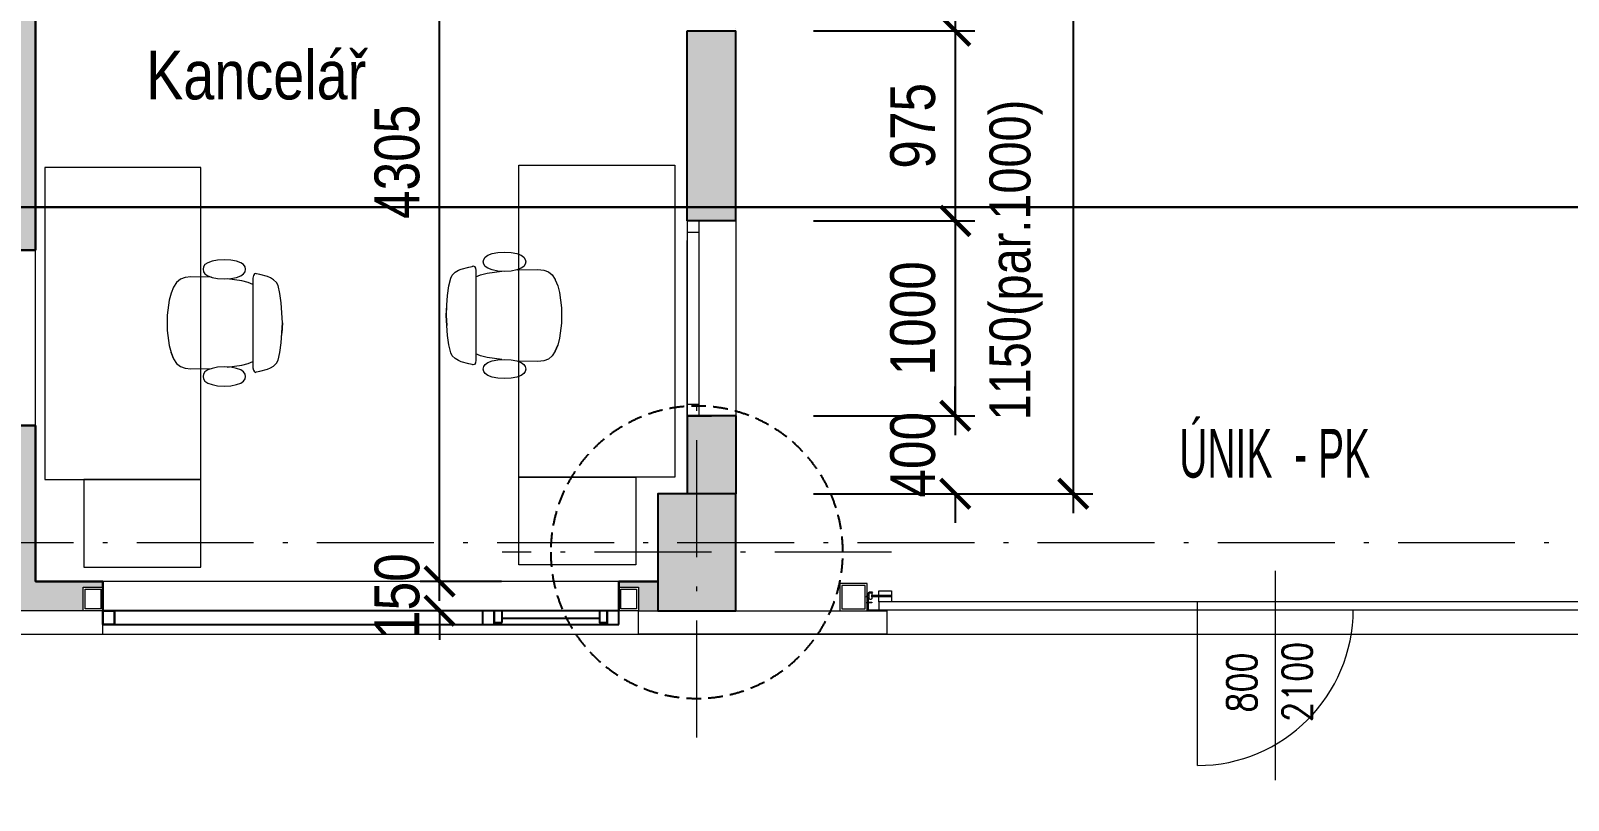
# Model space of a CAD drawing. Header units: millimetres. Extents: x 325046 to 1268204, y 1875583 to 2761998.
# Drawn here: x 912659 to 920553, y 2469570 to 2473518 of the extents above; entities that cross this region are included whole.
import ezdxf

# ---------------------------------------------------------------- set-up
doc = ezdxf.new("R2010")
doc.units = ezdxf.units.MM
doc.header["$LTSCALE"] = 100
doc.header["$PDMODE"] = 65
for name, pattern in [('$AUDIT_BAD_LTYPE1', [0]), ('ACAD_ISO10W100', [18.5, 12, -3, 0.5, -3]), ('DASHED', [0.75, 0.5, -0.25]), ('DIVIDE', [31.75, 12.7, -6.35, 0, -6.35, 0, -6.35]), ('SO02_F11anp01$0${ Leader Line}', [0])]:
    doc.linetypes.add(name, pattern=pattern)
for name, color, linetype, lineweight, true_color in [('DVEŘE - POPIS', 7, 'Continuous', 5, 0x008a22), ('INTERIÉR', 7, 'Continuous', 5, 0xa65930), ('Korabek-trasy', 7, 'Continuous', 30, 0x7478c3), ('Manipulační - obrys - 1. etapa', 7, 'Continuous', 13, 0x1a63a8), ('OCELOVÉ KONSTRUKCE', 7, 'Continuous', 13, 0x2865c8), ('otvory', 7, 'Continuous', 20, 0xb30000), ('PO - dveře a odolnosti', 7, 'Continuous', 9, 0xc51645), ('PŘÍČKY - SDK', 7, 'Continuous', 30, 0x6a1174)]:
    doc.layers.add(name, color=color, linetype=linetype, lineweight=lineweight, true_color=true_color)
for name, color, linetype in [('FASÁDY - okna - PŮDORYS', 8, 'Continuous'), ('kóty 100', 5, 'Continuous'), ('Kóty osové', 5, 'Continuous'), ('NRŘ', 6, 'DIVIDE'), ('OKNA - RASTR', 5, 'Continuous'), ('PŘÍČKY - ZDĚNÉ', 4, 'Continuous'), ('ŽB- SLOUPY', 3, 'Continuous')]:
    doc.layers.add(name, color=color, linetype=linetype)
for name, color, linetype, lineweight in [('Objekty - osy', 5, 'ACAD_ISO10W100', 20), ('OBVODOVÝ PLÁŠŤ', 2, 'Continuous', 9), ('PŘEDĚL', 8, 'Continuous', 5), ('ŠRAF-YTONG', 54, 'Continuous', 9), ('ŽB - Šraf-prefa', 253, 'Continuous', 13)]:
    doc.layers.add(name, color=color, linetype=linetype, lineweight=lineweight)
for name, color, linetype, true_color in [('POPIS MÍSTNOSTÍ', 7, 'Continuous', 0x072bf2), ('Příprava na dock', 7, 'Continuous', 0x616161), ('ŠRAF - SDK', 7, 'Continuous', 0xfbe0ee)]:
    doc.layers.add(name, color=color, linetype=linetype, true_color=true_color)
doc.styles.add('ARIAL NARROW', font='ARIALN.TTF')
doc.styles.add('ARIL-TENKÝ', font='arial.ttf')
doc.styles.add('FSIMPLEX', font='simplex.shx')
doc.dimstyles.new('100', dxfattribs={"dimscale": 100, "dimtxt": 2.3, "dimasz": 1.5, "dimexe": 1, "dimexo": 4, "dimgap": 1, "dimtad": 1, "dimdec": 0, "dimzin": 0, "dimdsep": 46, "dimtxsty": 'ARIAL NARROW', "dimblk": 'ARCHTICK', "dimcen": 4, "dimdle": 1, "dimclrd": 256, "dimclre": 256, "dimclrt": 7, "dimadec": 0, "dimazin": 0, "dimtfac": 1, "dimtdec": 0, "dimtix": 1, "dimtofl": 0, "dimtmove": 0, "dimatfit": 2, "dimldrblk": 'OBLIQUE', "dimfxl": 1, "dimtolj": 1, "dimtzin": 0, "dimlwd": -1, "dimlwe": -1, "dimarcsym": 1})
doc.dimstyles.new('400', dxfattribs={"dimscale": 400, "dimtxt": 2.5, "dimasz": 2, "dimexe": 1, "dimexo": 12, "dimgap": 1, "dimtad": 1, "dimdec": 0, "dimzin": 0, "dimdsep": 46, "dimtxsty": 'ARIL-TENKÝ', "dimblk": 'ARCHTICK', "dimcen": 4, "dimdle": 1, "dimclrd": 256, "dimclre": 256, "dimclrt": 7, "dimadec": 0, "dimazin": 0, "dimtfac": 1, "dimtdec": 0, "dimtix": 1, "dimtofl": 0, "dimtmove": 0, "dimatfit": 0, "dimldrblk": 'OBLIQUE', "dimfxl": 1, "dimtolj": 1, "dimtzin": 0, "dimlwd": -1, "dimlwe": -1, "dimarcsym": 0})

# ---------------------------------------------------------------- blocks, each defined once
blk = doc.blocks.new('H1 PU')
at = {"layer": 'Příprava na dock', "linetype": 'DASHED', "ltscale": 1.5}
blk.add_circle((1537735.9, -4876565), 750, dxfattribs=at)
blk = doc.blocks.new('A$C73023567')
at = {"layer": 'Korabek-trasy'}
blk.add_line((205475.3, 6565.6), (251274.7, 6565.6), dxfattribs=at)
blk = doc.blocks.new('A$C7DC35752')
at = {"layer": 'OCELOVÉ KONSTRUKCE', "flags": 128}
blk.add_lwpolyline([(0, 140), (0, 0), (140, 0), (140, 140), (0, 140)], dxfattribs=at)
blk.add_lwpolyline([(10, 130), (10, 10), (130, 10), (130, 130)], close=True, dxfattribs=at)
blk = doc.blocks.new('VI_2D_01_XX__FCPLA1112701903018')
for p, q in [((0.1439, 0.2413), (0.1282, 0.2336)), ((0.1839, 0.2504), (0.1439, 0.2413)), ((0.2327, 0.2571), (0.1839, 0.2504)), ((0.2834, 0.2611), (0.2327, 0.2571)), ((0.3354, 0.2637), (0.2834, 0.2611)), ((0.3354, 0.2638), (0.2838, 0.2612)), ((0.3354, 0.2637), (0.2838, 0.2612)), ((0.387, 0.2612), (0.3354, 0.2638)), ((0.3354, 0.2638), (0.3873, 0.2611)), ((0.3873, 0.2611), (0.3354, 0.2637)), ((0.4381, 0.2571), (0.387, 0.2612)), ((0.4381, 0.2571), (0.3873, 0.2611)), ((0.4869, 0.2504), (0.4381, 0.2571)), ((0.5268, 0.2413), (0.4869, 0.2504)), ((0.5425, 0.2336), (0.5268, 0.2413)), ((0.098, 0.1871), (0.0874, 0.1476)), ((0.1041, 0.2015), (0.098, 0.1871)), ((0.1136, 0.2183), (0.1041, 0.2015)), ((0.1282, 0.2336), (0.1136, 0.2183)), ((0.5572, 0.2183), (0.5425, 0.2336)), ((0.5666, 0.2015), (0.5572, 0.2183)), ((0.5728, 0.1871), (0.5666, 0.2015)), ((0.5834, 0.1476), (0.5728, 0.1871)), ((0.0825, 0.1277), (0.0813, 0.1263)), ((0.0813, 0.1263), (0.0839, 0.1197)), ((0.084, 0.1311), (0.0825, 0.1277)), ((0.0839, 0.1197), (0.0929, 0.1143)), ((0.0874, 0.1476), (0.084, 0.1311)), ((0.0929, 0.1143), (0.1053, 0.1118)), ((0.1053, 0.1118), (0.1842, 0.1118)), ((0.1273, 0.0879), (0.1188, 0.0548)), ((0.1381, 0.1118), (0.1273, 0.0879)), ((0.1842, 0.1118), (0.2328, 0.1118)), ((0.2328, 0.1118), (0.2838, 0.1118)), ((0.2838, 0.1118), (0.3354, 0.1118)), ((0.3354, 0.1118), (0.3869, 0.1118)), ((0.3869, 0.1118), (0.438, 0.1118)), ((0.438, 0.1118), (0.4865, 0.1118)), ((0.4865, 0.1118), (0.5654, 0.1118)), ((0.5435, 0.0879), (0.5327, 0.1118)), ((0.5519, 0.0548), (0.5435, 0.0879)), ((0.5654, 0.1118), (0.5779, 0.1143)), ((0.5779, 0.1143), (0.5868, 0.1197)), ((0.5867, 0.1311), (0.5834, 0.1476)), ((0.5882, 0.1277), (0.5867, 0.1311)), ((0.5868, 0.1197), (0.5895, 0.1263)), ((0.5895, 0.1263), (0.5882, 0.1277)), ((0.0186, 0.028), (0.013, -0.0009)), ((0.0269, 0.0502), (0.0186, 0.028)), ((0.0366, 0.0643), (0.0269, 0.0502)), ((0.0478, 0.0718), (0.0366, 0.0643)), ((0.0604, 0.0743), (0.0478, 0.0718)), ((0.073, 0.0718), (0.0604, 0.0743)), ((0.0842, 0.0643), (0.073, 0.0718)), ((0.0939, 0.0502), (0.0842, 0.0643)), ((0.1021, 0.028), (0.0939, 0.0502)), ((0.1078, -0.0009), (0.1021, 0.028)), ((0.1188, 0.0548), (0.1088, -0.0206)), ((0.5619, -0.0206), (0.5519, 0.0548)), ((0.5686, 0.028), (0.563, -0.0009)), ((0.5769, 0.0502), (0.5686, 0.028)), ((0.5866, 0.0643), (0.5769, 0.0502)), ((0.5978, 0.0718), (0.5866, 0.0643)), ((0.6104, 0.0743), (0.5978, 0.0718)), ((0.623, 0.0718), (0.6104, 0.0743)), ((0.6342, 0.0643), (0.623, 0.0718)), ((0.6439, 0.0502), (0.6342, 0.0643)), ((0.6521, 0.028), (0.6439, 0.0502)), ((0.6578, -0.0009), (0.6521, 0.028)), ((0.013, -0.0009), (0.0111, -0.035)), ((0.0111, -0.035), (0.013, -0.069)), ((0.013, -0.069), (0.0186, -0.0979)), ((0.1021, -0.0979), (0.1078, -0.069)), ((0.1096, -0.035), (0.1078, -0.0009)), ((0.1078, -0.069), (0.1096, -0.035)), ((0.563, -0.0009), (0.5611, -0.035)), ((0.5611, -0.035), (0.563, -0.069)), ((0.563, -0.069), (0.5686, -0.0979)), ((0.6521, -0.0979), (0.6578, -0.069)), ((0.6596, -0.035), (0.6578, -0.0009)), ((0.6578, -0.069), (0.6596, -0.035)), ((0.0186, -0.0979), (0.0269, -0.1201)), ((0.0269, -0.1201), (0.0366, -0.1342)), ((0.0366, -0.1342), (0.0478, -0.1417)), ((0.0478, -0.1417), (0.0604, -0.1442)), ((0.0604, -0.1442), (0.073, -0.1417)), ((0.073, -0.1417), (0.0842, -0.1342)), ((0.0842, -0.1342), (0.0939, -0.1201)), ((0.0939, -0.1201), (0.1021, -0.0979)), ((0.1011, -0.1007), (0.0994, -0.2065)), ((0.5686, -0.0979), (0.5769, -0.1201)), ((0.5713, -0.2065), (0.5697, -0.1007)), ((0.5769, -0.1201), (0.5866, -0.1342)), ((0.5866, -0.1342), (0.5978, -0.1417)), ((0.5978, -0.1417), (0.6104, -0.1442)), ((0.6104, -0.1442), (0.623, -0.1417)), ((0.623, -0.1417), (0.6342, -0.1342)), ((0.6342, -0.1342), (0.6439, -0.1201)), ((0.6439, -0.1201), (0.6521, -0.0979)), ((0.0994, -0.2065), (0.0994, -0.2064)), ((0.0994, -0.2065), (0.103, -0.2362)), ((0.0994, -0.2065), (0.103, -0.2361)), ((0.103, -0.2361), (0.1116, -0.2602)), ((0.103, -0.2361), (0.103, -0.2361)), ((0.103, -0.2361), (0.103, -0.2361)), ((0.103, -0.2362), (0.1116, -0.2602)), ((0.5591, -0.2602), (0.5678, -0.2361)), ((0.5591, -0.2602), (0.5678, -0.2362)), ((0.5678, -0.2362), (0.5713, -0.2065)), ((0.5678, -0.2361), (0.5713, -0.2065)), ((0.1116, -0.2602), (0.1273, -0.2796)), ((0.1116, -0.2602), (0.1273, -0.2796)), ((0.1273, -0.2796), (0.1516, -0.2952)), ((0.1273, -0.2796), (0.1516, -0.2952)), ((0.1516, -0.2952), (0.1516, -0.2952)), ((0.1516, -0.2952), (0.1521, -0.2954)), ((0.1521, -0.2954), (0.1831, -0.308)), ((0.1831, -0.308), (0.2187, -0.3175)), ((0.452, -0.3175), (0.4877, -0.308)), ((0.4877, -0.308), (0.5191, -0.2952)), ((0.5186, -0.2954), (0.4877, -0.308)), ((0.5186, -0.2954), (0.5191, -0.2952)), ((0.5191, -0.2952), (0.5435, -0.2796)), ((0.5191, -0.2952), (0.5435, -0.2796)), ((0.5435, -0.2796), (0.5591, -0.2602)), ((0.5435, -0.2796), (0.5591, -0.2602)), ((0.5591, -0.2602), (0.5591, -0.2602)), ((0.2187, -0.3175), (0.296, -0.3281)), ((0.296, -0.3281), (0.3747, -0.3281)), ((0.3747, -0.3281), (0.452, -0.3175))]:
    blk.add_line(p, q)
blk = doc.blocks.new('A$C6A1E434B')
at = {"layer": 'FASÁDY - okna - PŮDORYS'}
blk.add_line((30, 2550), (30, 2050), dxfattribs=at)
for points in [[(10, 2590), (70, 2590), (70, 2550), (10, 2550)], [(10, 2050), (70, 2050), (70, 2010), (10, 2010)]]:
    blk.add_lwpolyline(points, close=True, dxfattribs=at)
at = {"layer": 'OKNA - RASTR'}
blk.add_lwpolyline([(0, 2650), (70, 2650), (70, 0), (0, 0), (0, 2650)], dxfattribs=at)
for points in [[(0, 2650), (70, 2650), (70, 2590), (0, 2590)], [(0, 2010), (70, 2010), (70, 1950), (0, 1950)], [(0, 60), (70, 60), (70, 0), (0, 0)]]:
    blk.add_lwpolyline(points, close=True, dxfattribs=at)
blk = doc.blocks.new('_ARCHTICK')
at = {"color": 0, "linetype": 'ByBlock', "const_width": 0.15}
blk.add_lwpolyline([(-0.5, -0.5), (0.5, 0.5)], dxfattribs=at)
blk = doc.blocks.new('*D1157')
at = {"layer": 'Defpoints', "color": 0, "linetype": 'ByBlock', "ltscale": 100, "transparency": 16777216}
for p in [(916278.7, 2476792.7), (916278.7, 2471142.7), (918011.3, 2471142.7)]:
    blk.add_point(p, dxfattribs=at)
at = {"layer": 'kóty 100', "linetype": 'ByBlock', "ltscale": 100, "transparency": 16777216}
for p, q in [((918011.3, 2476892.7), (918011.3, 2471042.7)), ((916678.7, 2476792.7), (918111.3, 2476792.7)), ((916678.7, 2471142.7), (918111.3, 2471142.7))]:
    blk.add_line(p, q, dxfattribs=at)
at = {"layer": 'kóty 100', "linetype": 'ByBlock', "ltscale": 100, "transparency": 16777216, "xscale": 150, "yscale": 150, "zscale": 150}
for p, rotation in [((918011.3, 2476792.7), 90), ((918011.3, 2471142.7), 270)]:
    blk.add_blockref('_ARCHTICK', p, dxfattribs=dict(at, rotation=rotation))
at = {"layer": 'kóty 100', "color": 7, "linetype": 'ByBlock', "ltscale": 100, "transparency": 16777216, "insert": (917793.8, 2473967.7), "char_height": 230, "attachment_point": 5, "rotation": 90, "style": 'ARIAL NARROW'}
blk.add_mtext('\\A1;5650', dxfattribs=at)
blk = doc.blocks.new('_Oblique')
at = {"color": 0, "lineweight": -2}
blk.add_line((-0.5, -0.5), (0.5, 0.5), dxfattribs=at)
blk = doc.blocks.new('*D1171')
at = {"layer": 'Defpoints', "color": 0, "linetype": 'ByBlock', "ltscale": 100, "transparency": 16777216}
for p in [(916278.7, 2474417.7), (916278.7, 2473517.7), (917405.7, 2473517.7)]:
    blk.add_point(p, dxfattribs=at)
at = {"layer": 'kóty 100', "linetype": 'ByBlock', "ltscale": 100, "transparency": 16777216}
for p, q in [((917405.7, 2474517.7), (917405.7, 2473417.7)), ((916678.7, 2474417.7), (917505.7, 2474417.7)), ((916678.7, 2473517.7), (917505.7, 2473517.7))]:
    blk.add_line(p, q, dxfattribs=at)
at = {"layer": 'kóty 100', "linetype": 'ByBlock', "ltscale": 100, "transparency": 16777216, "xscale": 150, "yscale": 150, "zscale": 150}
for p, rotation in [((917405.7, 2474417.7), 90), ((917405.7, 2473517.7), 270)]:
    blk.add_blockref('_ARCHTICK', p, dxfattribs=dict(at, rotation=rotation))
at = {"layer": 'kóty 100', "color": 7, "linetype": 'ByBlock', "ltscale": 100, "transparency": 16777216, "insert": (917188.2, 2473967.7), "char_height": 230, "attachment_point": 5, "rotation": 90, "style": 'ARIAL NARROW'}
blk.add_mtext('\\A1;900', dxfattribs=at)
blk = doc.blocks.new('*D1172')
at = {"layer": 'Defpoints', "color": 0, "linetype": 'ByBlock', "ltscale": 100, "transparency": 16777216}
for p in [(916278.7, 2473517.7), (916278.7, 2472542.7), (917405.7, 2472542.7)]:
    blk.add_point(p, dxfattribs=at)
at = {"layer": 'kóty 100', "linetype": 'ByBlock', "ltscale": 100, "transparency": 16777216}
for p, q in [((917405.7, 2473617.7), (917405.7, 2472442.7)), ((916678.7, 2473517.7), (917505.7, 2473517.7)), ((916678.7, 2472542.7), (917505.7, 2472542.7))]:
    blk.add_line(p, q, dxfattribs=at)
at = {"layer": 'kóty 100', "linetype": 'ByBlock', "ltscale": 100, "transparency": 16777216, "xscale": 150, "yscale": 150, "zscale": 150}
for p, rotation in [((917405.7, 2473517.7), 90), ((917405.7, 2472542.7), 270)]:
    blk.add_blockref('_ARCHTICK', p, dxfattribs=dict(at, rotation=rotation))
at = {"layer": 'kóty 100', "color": 7, "linetype": 'ByBlock', "ltscale": 100, "transparency": 16777216, "insert": (917188.2, 2473030.2), "char_height": 230, "attachment_point": 5, "rotation": 90, "style": 'ARIAL NARROW'}
blk.add_mtext('\\A1;975', dxfattribs=at)
blk = doc.blocks.new('*D1173')
at = {"layer": 'Defpoints', "color": 0, "linetype": 'ByBlock', "ltscale": 100, "transparency": 16777216}
for p in [(916278.7, 2472542.7), (916278.7, 2471542.7), (917405.7, 2471542.7)]:
    blk.add_point(p, dxfattribs=at)
at = {"layer": 'kóty 100', "linetype": 'ByBlock', "ltscale": 100, "transparency": 16777216}
for p, q in [((917405.7, 2472642.7), (917405.7, 2471442.7)), ((916678.7, 2472542.7), (917505.7, 2472542.7)), ((916678.7, 2471542.7), (917505.7, 2471542.7))]:
    blk.add_line(p, q, dxfattribs=at)
at = {"layer": 'kóty 100', "linetype": 'ByBlock', "ltscale": 100, "transparency": 16777216, "xscale": 150, "yscale": 150, "zscale": 150}
for p, rotation in [((917405.7, 2472542.7), 90), ((917405.7, 2471542.7), 270)]:
    blk.add_blockref('_ARCHTICK', p, dxfattribs=dict(at, rotation=rotation))
at = {"layer": 'kóty 100', "color": 7, "linetype": 'ByBlock', "ltscale": 100, "transparency": 16777216, "insert": (917188.2, 2472042.7), "char_height": 230, "attachment_point": 5, "rotation": 90, "style": 'ARIAL NARROW'}
blk.add_mtext('\\A1;1000', dxfattribs=at)
blk = doc.blocks.new('*D1174')
at = {"layer": 'Defpoints', "color": 0, "linetype": 'ByBlock', "ltscale": 100, "transparency": 16777216}
for p in [(916278.7, 2471542.7), (916278.7, 2471142.7), (917405.7, 2471142.7)]:
    blk.add_point(p, dxfattribs=at)
at = {"layer": 'kóty 100', "linetype": 'ByBlock', "ltscale": 100, "transparency": 16777216}
for p, q in [((917405.7, 2471542.7), (917405.7, 2471692.7)), ((916678.7, 2471542.7), (917505.7, 2471542.7)), ((916678.7, 2471142.7), (917505.7, 2471142.7)), ((917405.7, 2471142.7), (917405.7, 2470992.7))]:
    blk.add_line(p, q, dxfattribs=at)
at = {"layer": 'kóty 100', "linetype": 'ByBlock', "ltscale": 100, "transparency": 16777216, "xscale": 150, "yscale": 150, "zscale": 150}
for p, rotation in [((917405.7, 2471542.7), 270), ((917405.7, 2471142.7), 90)]:
    blk.add_blockref('_ARCHTICK', p, dxfattribs=dict(at, rotation=rotation))
at = {"layer": 'kóty 100', "color": 7, "linetype": 'ByBlock', "ltscale": 100, "transparency": 16777216, "insert": (917188.2, 2471342.7), "char_height": 230, "attachment_point": 5, "rotation": 90, "style": 'ARIAL NARROW'}
blk.add_mtext('\\A1;400', dxfattribs=at)
blk = doc.blocks.new('*D1188')
at = {"layer": 'Defpoints', "color": 0, "linetype": 'ByBlock', "ltscale": 100, "transparency": 16777216}
for p in [(914758.2, 2470692.7), (915476.8, 2470692.7), (915576.8, 2470542.7)]:
    blk.add_point(p, dxfattribs=at)
at = {"layer": 'kóty 100', "linetype": 'ByBlock', "ltscale": 100, "transparency": 16777216}
for p, q in [((914758.2, 2470692.7), (914758.2, 2470842.7)), ((915076.8, 2470692.7), (914658.2, 2470692.7)), ((915176.8, 2470542.7), (914658.2, 2470542.7)), ((914758.2, 2470542.7), (914758.2, 2470392.7))]:
    blk.add_line(p, q, dxfattribs=at)
at = {"layer": 'kóty 100', "linetype": 'ByBlock', "ltscale": 100, "transparency": 16777216, "xscale": 150, "yscale": 150, "zscale": 150}
for p, rotation in [((914758.2, 2470692.7), 270), ((914758.2, 2470542.7), 90)]:
    blk.add_blockref('_ARCHTICK', p, dxfattribs=dict(at, rotation=rotation))
at = {"layer": 'kóty 100', "color": 7, "linetype": 'ByBlock', "ltscale": 100, "transparency": 16777216, "insert": (914540.7, 2470617.7), "char_height": 230, "attachment_point": 5, "rotation": 90, "style": 'ARIAL NARROW'}
blk.add_mtext('\\A1;150', dxfattribs=at)
blk = doc.blocks.new('*D1189')
at = {"layer": 'Defpoints', "color": 0, "linetype": 'ByBlock', "ltscale": 100, "transparency": 16777216}
for p in [(914758.2, 2474997.7), (915826.8, 2474997.7), (915476.8, 2470692.7)]:
    blk.add_point(p, dxfattribs=at)
at = {"layer": 'kóty 100', "linetype": 'ByBlock', "ltscale": 100, "transparency": 16777216}
for p, q in [((914758.2, 2470592.7), (914758.2, 2475097.7)), ((915426.8, 2474997.7), (914658.2, 2474997.7)), ((915076.8, 2470692.7), (914658.2, 2470692.7))]:
    blk.add_line(p, q, dxfattribs=at)
at = {"layer": 'kóty 100', "linetype": 'ByBlock', "ltscale": 100, "transparency": 16777216, "xscale": 150, "yscale": 150, "zscale": 150}
for p, rotation in [((914758.2, 2474997.7), 90), ((914758.2, 2470692.7), 270)]:
    blk.add_blockref('_ARCHTICK', p, dxfattribs=dict(at, rotation=rotation))
at = {"layer": 'kóty 100', "color": 7, "linetype": 'ByBlock', "ltscale": 100, "transparency": 16777216, "insert": (914540.7, 2472845.2), "char_height": 230, "attachment_point": 5, "rotation": 90, "style": 'ARIAL NARROW'}
blk.add_mtext('\\A1;4305', dxfattribs=at)
blk = doc.blocks.new('*D1557')
at = {"layer": 'Defpoints', "color": 0, "transparency": 16777216}
for p in [(705683.7, 2470422.7), (1018473.7, 2470422.7), (705683.7, 2462679.9)]:
    blk.add_point(p, dxfattribs=at)
at = {"layer": 'Kóty osové', "transparency": 16777216}
for p, q in [((705683.7, 2465622.7), (705683.7, 2462279.9)), ((1018473.7, 2465622.7), (1018473.7, 2462279.9)), ((1018873.7, 2462679.9), (705283.7, 2462679.9))]:
    blk.add_line(p, q, dxfattribs=at)
at = {"layer": 'Kóty osové', "transparency": 16777216, "xscale": 800, "yscale": 800, "zscale": 800, "rotation": 180}
blk.add_blockref('_ARCHTICK', (705683.7, 2462679.9), dxfattribs=at)
at = {"layer": 'Kóty osové', "transparency": 16777216, "xscale": 800, "yscale": 800, "zscale": 800}
blk.add_blockref('_ARCHTICK', (1018473.7, 2462679.9), dxfattribs=at)
at = {"layer": 'Kóty osové', "color": 7, "transparency": 16777216, "insert": (862078.7, 2463590.9), "char_height": 1000, "attachment_point": 5, "style": 'ARIL-TENKÝ'}
blk.add_mtext('\\A1;312790', dxfattribs=at)

msp = doc.modelspace()

# ---------------------------------------------------------------- hatches: boundary and pattern name
at = {"layer": 'ŠRAF - SDK', "ltscale": 100}
h = msp.add_hatch(color=256, dxfattribs=at)
h.dxf.hatch_style = 1
h.paths.add_polyline_path([(915078.7, 2476542.7), (914953.7, 2476542.7), (914953.7, 2475972.7), (915078.7, 2475972.7)], flags=17)
h.paths.add_polyline_path([(912928.7, 2470542.7), (912928.7, 2470662.7), (913028.7, 2470662.7), (913028.7, 2470692.7), (912683.7, 2470692.7), (912683.7, 2471492.7), (912558.7, 2471492.7), (912558.7, 2470542.7)])
h.paths.add_polyline_path([(910448.7, 2470642.8), (910448.7, 2470542.7), (911558.7, 2470542.7), (911558.7, 2471492.7), (911433.7, 2471492.7), (911433.7, 2470642.7)])
h.paths.add_polyline_path([(910448.7, 2473277.7), (910448.7, 2473152.7), (911452.3, 2473152.7), (911433.7, 2472292.7), (911558.7, 2472292.7), (911558.7, 2473152.7), (912558.7, 2473152.7), (912558.7, 2472392.7), (912683.7, 2472392.7), (912683.7, 2474997.7), (916028.7, 2474997.7), (916028.7, 2475122.7), (915078.7, 2475122.7), (915078.7, 2475172.7), (914953.7, 2475172.7), (914953.7, 2475122.7), (912983.7, 2475122.7), (912983.7, 2476542.7), (912858.7, 2476542.7), (912858.7, 2475122.7), (912408.7, 2475122.7), (912408.7, 2474997.7), (912558.7, 2474997.7), (912558.7, 2473277.7), (911558.7, 2473277.7), (911558.7, 2474997.7), (911608.7, 2474997.7), (911608.7, 2475122.7), (911358.7, 2475122.7), (911358.7, 2474997.7), (911433.7, 2474997.7), (911433.7, 2473277.7)])
h = msp.add_hatch(color=256, dxfattribs=at)
h.dxf.hatch_style = 1
h.paths.add_polyline_path([(915878.7, 2470692.7), (915678.7, 2470692.7), (915678.7, 2470662.7), (915778.7, 2470662.7), (915778.7, 2470542.7), (915878.7, 2470542.7)])
at = {"layer": 'ŠRAF-YTONG', "ltscale": 100, "true_color": 0x919191}
h = msp.add_hatch(color=252, dxfattribs=at)
h.dxf.hatch_style = 1
h.paths.add_polyline_path([(913668.7, 2476792.7), (911728.7, 2476792.7), (911728.7, 2476542.7), (913668.7, 2476542.7)])
h.paths.add_polyline_path([(916278.7, 2476792.7), (914568.7, 2476792.7), (914568.7, 2476542.7), (916028.7, 2476542.7), (916028.7, 2474417.7), (916278.7, 2474417.7)])
h.paths.add_polyline_path([(916278.7, 2473517.7), (916028.7, 2473517.7), (916028.7, 2472542.7), (916278.7, 2472542.7)])
h.paths.add_polyline_path([(916278.7, 2471542.7), (916028.7, 2471542.7), (916028.7, 2471142.7), (916278.7, 2471142.7)])
h.paths.add_polyline_path([(910448.7, 2476792.7), (910448.7, 2476542.7), (910828.7, 2476542.7), (910828.6, 2476792.7)])
at = {"layer": 'ŽB - Šraf-prefa'}
h = msp.add_hatch(color=256, dxfattribs=at)
h.dxf.hatch_style = 1
h.paths.add_polyline_path([(916278.7, 2471142.7), (915878.7, 2471142.7), (915878.7, 2470542.7), (916278.7, 2470542.7)])

# ---------------------------------------------------------------- linework, layer by layer
at = {"layer": 'INTERIÉR'}
for points in [[(913531.7, 2471216.1), (913531.7, 2472816.1), (912732, 2472816.1), (912732, 2471216.1)], [(915165.6, 2471227.9), (915165.6, 2472827.9), (915965.4, 2472827.9), (915965.4, 2471227.9)], [(913531.7, 2470766), (913531.7, 2471216.1), (912931.8, 2471216.1), (912931.8, 2470766)], [(915165.6, 2470777.8), (915165.6, 2471227.9), (915765.6, 2471227.9), (915765.6, 2470777.8)]]:
    msp.add_lwpolyline(points, close=True, dxfattribs=at)
at = {"layer": 'Manipulační - obrys - 1. etapa'}
msp.add_lwpolyline([(1078473.7, 2536304.3), (1020165.4, 2469009.6), (1008323.1, 2455342.1, -0.222755), (1001625.4, 2452363.4), (995702.1, 2452358.5), (995702.1, 2449363.8), (830802.7, 2449363.2, -0.183129), (804292.9, 2459409.4, 0.378966), (775131.9, 2459409.3, -0.183128), (748622.2, 2449362.9), (705683.7, 2449362.8), (705683.7, 2470422.7), (1018473.7, 2470422.7), (1018513.7, 2494382.7), (1018473.7, 2542472.7), (1018473.7, 2542472.7), (1018473.7, 2542472.7), (1018473.7, 2542472.7), (1018578.7, 2542472.7)], format="xyb", dxfattribs=at)
at = {"layer": 'NRŘ', "ltscale": 0.1}
msp.add_line((916278.7, 2474417.7), (916278.7, 2473517.7), dxfattribs=at)
at = {"layer": 'Objekty - osy', "ltscale": 0.5}
for points in [[(916078.7, 2469892.7), (916078.7, 2471592.7)], [(705078.7, 2470892.7), (1019078.7, 2470892.7)], [(917078.7, 2470842.7), (915078.7, 2470842.7)]]:
    msp.add_lwpolyline(points, dxfattribs=at)
at = {"layer": 'OBVODOVÝ PLÁŠŤ', "ltscale": 100}
msp.add_lwpolyline([(912508.7, 2470542.7), (912508.7, 2470422.7), (913028.7, 2470422.7), (913028.7, 2470542.7), (912508.7, 2470542.7)], dxfattribs=at)
at = {"layer": 'OBVODOVÝ PLÁŠŤ'}
for points in [[(915778.7, 2470542.7), (916328.7, 2470542.7)], [(915778.7, 2470422.7), (915778.7, 2470542.7), (917053.7, 2470542.7), (917053.7, 2470422.7), (915778.7, 2470422.7)], [(916328.7, 2470422.7), (915778.7, 2470422.7)]]:
    msp.add_lwpolyline(points, dxfattribs=at)
at = {"layer": 'OCELOVÉ KONSTRUKCE', "flags": 128}
for points in [[(912928.7, 2470542.7), (912928.7, 2470662.7), (913028.7, 2470662.7), (913028.7, 2470542.7), (912928.7, 2470542.7)], [(915678.7, 2470542.7), (915678.7, 2470662.7), (915778.7, 2470662.7), (915778.7, 2470542.7), (915678.7, 2470542.7)]]:
    msp.add_lwpolyline(points, dxfattribs=at)
for points in [[(912938.7, 2470552.7), (912938.7, 2470652.7), (913018.7, 2470652.7), (913018.7, 2470552.7)], [(915688.7, 2470552.7), (915688.7, 2470652.7), (915768.7, 2470652.7), (915768.7, 2470552.7)]]:
    msp.add_lwpolyline(points, close=True, dxfattribs=at)
at = {"layer": 'OKNA - RASTR', "ltscale": 100}
msp.add_lwpolyline([(913028.7, 2470542.7), (913088.7, 2470542.7), (913088.7, 2470472.7), (913028.7, 2470472.7)], close=True, dxfattribs=at)
at = {"layer": 'otvory', "ltscale": 100}
for p, q in [((916028.7, 2472542.7), (916028.7, 2471542.7)), ((916088.7, 2472542.7), (916088.7, 2471542.7)), ((916278.7, 2472542.7), (916278.7, 2471542.7)), ((916088.7, 2472482.7), (916028.7, 2472482.7)), ((916028.7, 2471602.7), (916088.7, 2471602.7)), ((915678.7, 2470692.7), (913028.7, 2470692.7))]:
    msp.add_line(p, q, dxfattribs=at)
at = {"layer": 'otvory', "ltscale": 2, "transparency": 33554687}
msp.add_line((919048.7, 2470747.6), (919048.7, 2469674), dxfattribs=at)
at = {"layer": 'otvory'}
msp.add_line((918648.7, 2469748.6), (918648.7, 2470587.7), dxfattribs=at)
for points in [[(916028.7, 2471542.7), (916028.7, 2472442.7)], [(912683.7, 2471492.7), (912683.7, 2472392.7)], [(921083.2, 2470547.7), (921083.2, 2470587.7), (917014.1, 2470587.7), (917014.1, 2470547.7), (921083.2, 2470547.7)]]:
    msp.add_lwpolyline(points, dxfattribs=at)
at = {"layer": 'otvory', "ltscale": 2, "transparency": 33554687}
msp.add_arc((918648.7, 2470548.6), 800, 270, 0, dxfattribs=at)
at = {"layer": 'PŘEDĚL'}
for points in [[(916948.7, 2470612.7), (916964.4, 2470640), (916976.6, 2470640), (916980.7, 2470634.4), (916978.3, 2470632.6), (916975.1, 2470637), (916966.2, 2470637), (916951.7, 2470611.9), (916951.7, 2470586.9), (916976.7, 2470586.9), (916976.7, 2470583.9), (916948.7, 2470583.9)], [(917053.7, 2470542.7), (916953.7, 2470542.7), (916953.7, 2470612.7), (916958.7, 2470612.7), (916958.7, 2470547.7), (917053.7, 2470547.7), (917053.7, 2470542.7)]]:
    msp.add_lwpolyline(points, dxfattribs=at)
msp.add_lwpolyline([(916963.9, 2470605.9), (916963.9, 2470629.9, -0.414214), (916968.9, 2470634.9), (916972.1, 2470634.9, -0.414214), (916977.1, 2470629.9), (916977.1, 2470605.9, -0.414214), (916972.1, 2470600.9), (916968.9, 2470600.9, -0.414214)], format="xyb", close=True, dxfattribs=at)
for points in [[(917014.1, 2470587.7), (917014.1, 2470644.3), (917078.2, 2470644.3), (917078.2, 2470587.7)], [(916977.1, 2470614.3), (916977.1, 2470622.1), (917078.2, 2470622.1), (917078.2, 2470614.3)]]:
    msp.add_lwpolyline(points, close=True, dxfattribs=at)
at = {"layer": 'PŘÍČKY - SDK'}
for p, q in [((912683.7, 2472392.7), (912683.7, 2474997.7)), ((912558.7, 2472392.7), (912683.7, 2472392.7))]:
    msp.add_line(p, q, dxfattribs=at)
for points in [[(916028.7, 2471542.7), (916153.7, 2471542.7)], [(912558.7, 2471492.7), (912683.7, 2471492.7)]]:
    msp.add_lwpolyline(points, dxfattribs=at)
at = {"layer": 'PŘÍČKY - SDK', "ltscale": 100}
for points in [[(913028.7, 2470542.7), (913028.7, 2470692.7), (912683.7, 2470692.7), (912683.7, 2471492.7)], [(915678.7, 2470542.7), (915678.7, 2470692.7), (915878.7, 2470692.7)]]:
    msp.add_lwpolyline(points, dxfattribs=at)
at = {"layer": 'PŘÍČKY - ZDĚNÉ', "ltscale": 100}
for p, q in [((916028.7, 2472542.7), (916028.7, 2473517.7)), ((916028.7, 2473517.7), (916278.7, 2473517.7)), ((916278.7, 2472542.7), (916278.7, 2473517.7)), ((916278.7, 2472542.7), (916028.7, 2472542.7)), ((916278.7, 2471542.7), (916028.7, 2471542.7)), ((916028.7, 2471542.7), (916028.7, 2471142.7)), ((916278.7, 2471542.7), (916278.7, 2471142.7))]:
    msp.add_line(p, q, dxfattribs=at)
at = {"layer": 'ŽB- SLOUPY'}
msp.add_lwpolyline([(916278.7, 2471142.7), (915878.7, 2471142.7), (915878.7, 2470542.7), (916278.7, 2470542.7)], close=True, dxfattribs=at)

# ---------------------------------------------------------------- block references
at = {"layer": 'INTERIÉR', "yscale": 999.9999999999986, "zscale": 999.9999999999986}
for p, xscale, rotation in [((915056.6, 2472393), -999.9999999999986, 90.00009854944811), ((913687.9, 2472354.5), 999.9999999999986, 269.9999014505519)]:
    msp.add_blockref('VI_2D_01_XX__FCPLA1112701903018', p, dxfattribs=dict(at, xscale=xscale, rotation=rotation))
at = {"layer": 'Korabek-trasy', "linetype": 'SO02_F11anp01$0${ Leader Line}'}
msp.add_blockref('A$C73023567', (705803.7, 2466047.2), dxfattribs=at)
at = {"layer": 'OCELOVÉ KONSTRUKCE', "linetype": '$AUDIT_BAD_LTYPE1', "rotation": 180}
msp.add_blockref('A$C7DC35752', (916953.7, 2470682.7), dxfattribs=at)
at = {"layer": 'OKNA - RASTR', "xscale": -1, "rotation": 270}
msp.add_blockref('A$C6A1E434B', (913028.7, 2470472.7), dxfattribs=at)
at = {"layer": 'Příprava na dock', "xscale": -1, "rotation": 89.99999999999993}
msp.add_blockref('H1 PU', (-3960486.3, 4008578.7), dxfattribs=at)

# ---------------------------------------------------------------- texts
at = {"layer": 'DVEŘE - POPIS', "style": 'FSIMPLEX', "width": 0.8}
for s, p in [('800', (918952.1, 2470019.8)), ('2100', (919236.1, 2469972))]:
    msp.add_text(s, height=150, rotation=90, dxfattribs=at).set_placement(p)
at = {"layer": 'PO - dveře a odolnosti', "insert": (918555.3, 2471475.5, 0), "char_height": 250, "width": 3980.887, "attachment_point": 1, "style": 'ARIAL NARROW'}
msp.add_mtext('\\A1;{\\W0.7;ÚNIK  - PK}', dxfattribs=at)
at = {"layer": 'POPIS MÍSTNOSTÍ', "insert": (914381.8, 2473415.7, 0), "char_height": 250, "width": 3730.887, "attachment_point": 3, "style": 'ARIAL NARROW'}
msp.add_mtext('Kancelář', dxfattribs=at)
at = {"layer": 'POPIS MÍSTNOSTÍ', "insert": (917854.7, 2471519, 0), "char_height": 210, "width": 2786.621, "attachment_point": 7, "rotation": 90, "style": 'ARIAL NARROW'}
msp.add_mtext('1150(par.1000)', dxfattribs=at)

# ---------------------------------------------------------------- dimensions: what is measured, and where the dimension line sits
at = {"layer": 'kóty 100', "linetype": 'ByBlock', "ltscale": 100}
for base, p1, p2, picture, middle in [((918011.3, 2471142.7), (916278.7, 2476792.7), (916278.7, 2471142.7), '*D1157', (917793.8, 2473967.7)), ((914758.2, 2470692.7), (915576.8, 2470542.7), (915476.8, 2470692.7), '*D1188', (914540.7, 2470617.7))]:
    dim = msp.add_linear_dim(base=base, p1=p1, p2=p2, angle=90, dimstyle='100', dxfattribs=at)
    dim.commit()
    dim.dimension.update_dxf_attribs({"geometry": picture, "text_midpoint": middle})
for base, p1, p2, picture, middle in [((914758.2, 2474997.7), (915476.8, 2470692.7), (915826.8, 2474997.7), '*D1189', (914540.7, 2472845.2)), ((917405.7, 2473517.7), (916278.7, 2474417.7), (916278.7, 2473517.7), '*D1171', (917188.2, 2473967.7)), ((917405.7, 2472542.7), (916278.7, 2473517.7), (916278.7, 2472542.7), '*D1172', (917188.2, 2473030.2)), ((917405.7, 2471542.7), (916278.7, 2472542.7), (916278.7, 2471542.7), '*D1173', (917188.2, 2472042.7)), ((917405.7, 2471142.7), (916278.7, 2471542.7), (916278.7, 2471142.7), '*D1174', (917188.2, 2471342.7))]:
    dim = msp.add_linear_dim(base=base, p1=p1, p2=p2, angle=90, dimstyle='100', override={"dimtmove": 1}, dxfattribs=at)
    dim.commit()
    dim.dimension.update_dxf_attribs({"geometry": picture, "text_midpoint": middle})
at = {"layer": 'Kóty osové'}
dim = msp.add_linear_dim(base=(705683.7, 2462679.9), p1=(1018473.7, 2470422.7), p2=(705683.7, 2470422.7), dimstyle='400', override={"dimtmove": 1}, dxfattribs=at)
dim.commit()
dim.dimension.update_dxf_attribs({"geometry": '*D1557', "text_midpoint": (862078.7, 2463590.9)})

doc.saveas('drawing.dxf')
